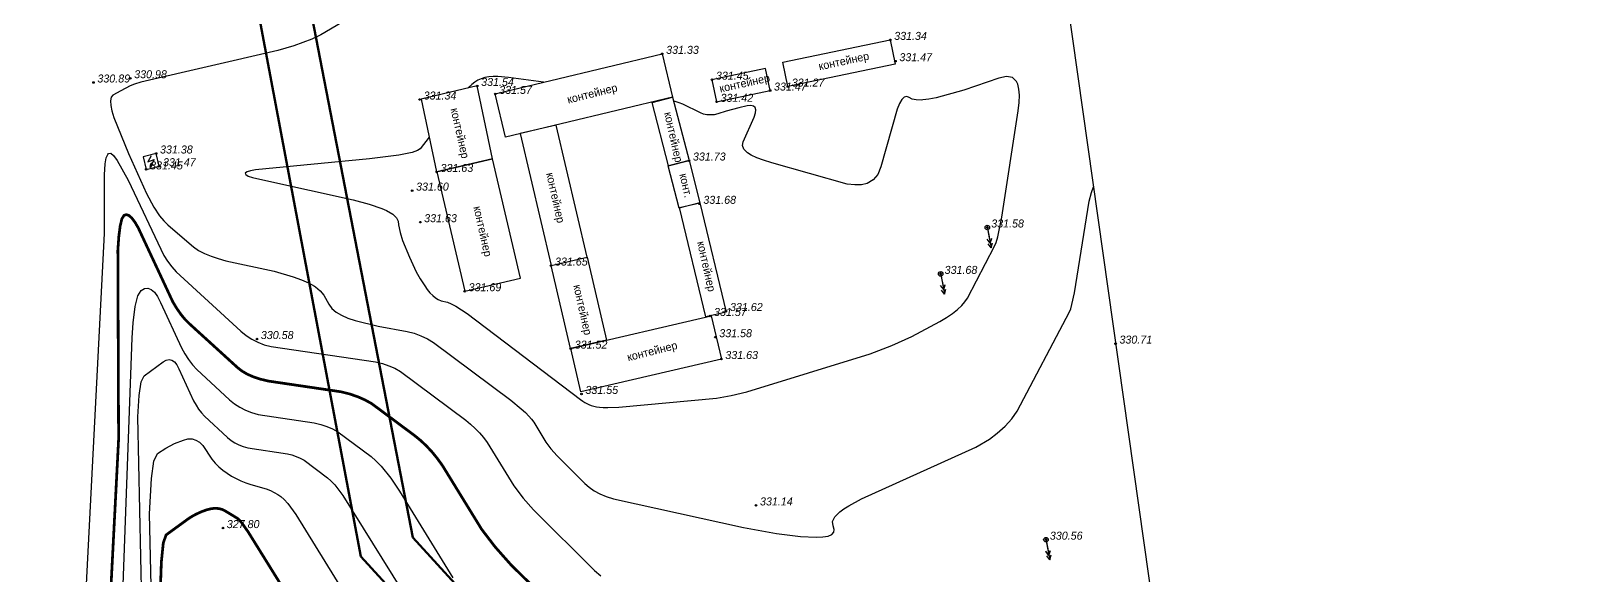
# Model space of a CAD drawing. Extents: x 108150 to 142535, y -18867 to -9422.
# Drawn here: x 139210.6 to 139379.2, y -13377.5 to -13317.9 of the extents above; entities that cross this region are included whole.
import ezdxf

# ---------------------------------------------------------------- set-up
doc = ezdxf.new("R2010")
doc.units = 0
doc.header["$MEASUREMENT"] = 0
for name, color, linetype in [('(007) Здания', 7, 'Continuous'), ('(022) Возд. Линии', 7, 'Continuous'), ('(040) Ограда', 7, 'Continuous'), ('CONTOURS-LABEL', 7, 'Continuous'), ('GEO_POINTS111', 7, 'Continuous'), ('R_Поверхность1_CNT-MAJ', 7, 'Continuous'), ('R_Поверхность1_CNT-MIN', 7, 'Continuous')]:
    doc.layers.add(name, color=color, linetype=linetype)
doc.styles.add('P-131', font='')
doc.styles.get('P-131').set_extended_font_data('P131')
doc.linetypes.add('ОГРАДА_V_ПРОВ', pattern='A,2.5,["v",Standard,S=1,R=0,X=0,Y=0],5,["v",Standard,S=1,R=180,X=0,Y=0],2.5', length=10)

# ---------------------------------------------------------------- blocks, each defined once
blk = doc.blocks.new('strela1')
for p, q in [((0, 0), (2, 0)), ((2, 0), (1.5, 0.25)), ((2, 0), (1.5, -0.25))]:
    blk.add_line(p, q)
blk = doc.blocks.new('strela2')
at = {"layer": '(022) Возд. Линии'}
for p, q in [((0, 0), (2, 0)), ((1.5, 0), (1, 0.25)), ((1.5, 0), (1, -0.25)), ((2, 0), (1.5, 0.25)), ((2, 0), (1.5, -0.25))]:
    blk.add_line(p, q, dxfattribs=at)
blk = doc.blocks.new('*U2484')
at = {"layer": '(022) Возд. Линии'}
for name, p, rotation in [('strela1', (-0.05, 0.25), 280.8758532475073), ('strela2', (0.05, -0.25), 280.6415228112427)]:
    blk.add_blockref(name, p, dxfattribs=dict(at, rotation=rotation))
blk = doc.blocks.new('STOLB')
at = {"layer": '(022) Возд. Линии'}
blk.add_circle((0, 0), 0.25, dxfattribs=at)
blk = doc.blocks.new('*U2485')
at = {"layer": '(022) Возд. Линии'}
for name, p, rotation in [('strela1', (-0.05, 0.25), 280.8758532475073), ('strela2', (0.05, -0.25), 280.6415228112427)]:
    blk.add_blockref(name, p, dxfattribs=dict(at, rotation=rotation))
blk = doc.blocks.new('*U2487')
at = {"layer": '(022) Возд. Линии'}
for name, p, rotation in [('strela1', (-0.05, 0.25), 280.8758532475073), ('strela2', (0.05, -0.25), 280.6415228112427)]:
    blk.add_blockref(name, p, dxfattribs=dict(at, rotation=rotation))
blk = doc.blocks.new('U113')
for p, q in [((0.201674, 2.592167), (-0.480911, 1.256473)), ((-0.480911, 1.256473), (0.910113, 1.780925)), ((0.910113, 1.780925), (0, 0)), ((0, 0), (0.186935, 0.91518)), ((0.632167, 0.687652), (0, 0)), ((0.186935, 0.91518), (0.632167, 0.687652))]:
    blk.add_line(p, q)

msp = doc.modelspace()

# ---------------------------------------------------------------- linework, layer by layer
at = {"layer": '(040) Ограда', "linetype": 'ОГРАДА_V_ПРОВ', "elevation": 331.432, "flags": 128}
msp.add_lwpolyline([(140189.8476, -13443.6762), (140193.3975, -13417.4134), (140089.9275, -13366.3493), (140011.0505, -13327.3708), (139994.8631, -13321.1751), (139930.108, -13298.7183), (139887.3247, -13291.2719), (139803.7556, -13277.1921), (139731.8093, -13272.4451), (139717.7462, -13270.5614), (139697.7391, -13267.9531), (139632.5805, -13266.5041), (139585.6072, -13267.5184), (139499.2672, -13277.9713), (139409.2573, -13290.6273), (139322.9944, -13306.8473), (139335.7974, -13397.3763), (139352.1444, -13535.2563), (139359.9974, -13607.5303), (139370.6814, -13702.5533), (139377.6814, -13764.7193), (139386.4634, -13843.0583), (139387.2483, -13848.7025), (139399.7605, -13946.8176)], dxfattribs=at)
at = {"color": 4, "lineweight": 60}
msp.add_lwpolyline([(140798.5699, -13476.3918), (140733.7339, -13436.2883), (140507.8122, -13467.1846), (140118.8988, -13306.1506), (140005.4069, -13262.7742), (139894.0076, -13233.3311), (139700.6355, -13208.0653), (139606.0868, -13208.3889), (139503.2675, -13219.6322), (139284.0393, -13254.6173), (139231.4764, -13264.9757), (139252.444, -13373.3441), (139304.0432, -13429.4475), (139349.5096, -13842.3587)], dxfattribs=at)
at = {"linetype": 'Continuous', "ltscale": 0.5}
for points, elevation in [([(139304.7284, -13318.8713), (139305.282, -13321.5285), (139293.5134, -13323.9803), (139292.9598, -13321.323)], 331.337), ([(139261.4814, -13324.7833), (139279.7604, -13320.3973), (139280.8968, -13325.1333), (139262.6178, -13329.5193)], 331.569), ([(139285.2084, -13323.2263), (139285.7109, -13325.6384), (139291.5724, -13324.4173), (139291.0698, -13322.0051)], 331.449), ([(139255.0594, -13333.3263), (139261.1839, -13331.8915), (139259.5064, -13323.9133), (139253.3819, -13325.348)], 331.634), ([(139280.8968, -13325.1333), (139282.6939, -13332.0743), (139280.4601, -13332.6527), (139278.663, -13325.7116)], 331.569), ([(139267.5914, -13343.5723), (139271.5447, -13342.6461), (139268.1585, -13328.1918), (139264.2052, -13329.1179)], 331.651), ([(139223.2564, -13333.0463), (139224.6875, -13332.6935), (139224.3454, -13331.3053), (139222.9142, -13331.658)], 331.454), ([(139258.1314, -13346.3803), (139264.2427, -13344.9486), (139261.1839, -13331.8915), (139255.0725, -13333.3232)], 331.688), ([(139282.6944, -13332.0763), (139283.8898, -13336.6932), (139281.624, -13337.2798), (139280.4286, -13332.6629)], 331.726), ([(139283.8898, -13336.6932), (139286.7782, -13348.6554), (139284.543, -13349.1951), (139281.6545, -13337.233)], 331.726), ([(139267.5914, -13343.5723), (139271.5447, -13342.6461), (139273.6753, -13351.7411), (139269.722, -13352.6672)], 331.651), ([(139269.7474, -13352.6613), (139285.1275, -13349.0582), (139286.2384, -13353.8003), (139270.8583, -13357.4033)], 331.519)]:
    msp.add_lwpolyline(points, close=True, dxfattribs=dict(at, elevation=elevation))
at = {"layer": 'GEO_POINTS111'}
for points, elevation in [([(139304.7284, -13318.8713), (139304.7284, -13318.8713)], 331.337), ([(139279.7604, -13320.3973), (139279.7604, -13320.3973)], 331.329), ([(139305.2974, -13321.2023), (139305.2974, -13321.2023)], 331.47), ([(139217.4884, -13323.5363), (139217.4884, -13323.5363)], 330.886), ([(139221.5144, -13323.0693), (139221.5144, -13323.0693)], 330.976), ([(139259.5064, -13323.9133), (139259.5064, -13323.9133)], 331.539), ([(139285.2084, -13323.2263), (139285.2084, -13323.2263)], 331.449), ([(139293.5134, -13323.9803), (139293.5134, -13323.9803)], 331.268), ([(139253.2114, -13325.3983), (139253.2114, -13325.3983)], 331.343), ([(139261.4814, -13324.7833), (139261.4814, -13324.7833)], 331.569), ([(139285.7134, -13325.6503), (139285.7134, -13325.6503)], 331.42), ([(139291.5724, -13324.4173), (139291.5724, -13324.4173)], 331.468), ([(139224.3454, -13331.3053), (139224.3454, -13331.3053)], 331.38), ([(139224.6724, -13332.6973), (139224.6724, -13332.6973)], 331.466), ([(139282.6944, -13332.0763), (139282.6944, -13332.0763)], 331.726), ([(139223.2564, -13333.0463), (139223.2564, -13333.0463)], 331.454), ([(139255.0594, -13333.3263), (139255.0594, -13333.3263)], 331.634), ([(139252.3824, -13335.3653), (139252.3824, -13335.3653)], 331.602), ([(139283.8344, -13336.8163), (139283.8344, -13336.8163)], 331.677), ([(139253.2654, -13338.8253), (139253.2654, -13338.8253)], 331.633), ([(139315.3554, -13339.4053), (139315.3554, -13339.4053)], 331.578), ([(139267.5914, -13343.5723), (139267.5914, -13343.5723)], 331.651), ([(139310.2504, -13344.4843), (139310.2504, -13344.4843)], 331.68), ([(139258.1314, -13346.3803), (139258.1314, -13346.3803)], 331.688), ([(139285.0034, -13349.0873), (139285.0034, -13349.0873)], 331.568), ([(139286.7524, -13348.5483), (139286.7524, -13348.5483)], 331.62), ([(139235.3844, -13351.6165), (139235.3844, -13351.6165)], 330.5844), ([(139269.7474, -13352.6613), (139269.7474, -13352.6613)], 331.519), ([(139285.5754, -13351.4113), (139285.5754, -13351.4113)], 331.584), ([(139329.3959, -13352.1118), (139329.3959, -13352.1118)], 330.7129), ([(139286.2384, -13353.8003), (139286.2384, -13353.8003)], 331.625), ([(139270.9224, -13357.6213), (139270.9224, -13357.6213)], 331.554), ([(139290.0387, -13369.8248), (139290.0387, -13369.8248)], 331.1428), ([(139231.658, -13372.3077), (139231.658, -13372.3077)], 327.8011), ([(139321.7754, -13373.5733), (139321.7754, -13373.5733)], 330.561)]:
    msp.add_lwpolyline(points, dxfattribs=dict(at, elevation=elevation))
for centre in [(139304.7284, -13318.8713, 331.337), (139279.7604, -13320.3973, 331.329), (139305.2974, -13321.2023, 331.47), (139217.4884, -13323.5363, 330.886), (139221.5144, -13323.0693, 330.976), (139259.5064, -13323.9133, 331.539), (139285.2084, -13323.2263, 331.449), (139291.5724, -13324.4173, 331.468), (139293.5134, -13323.9803, 331.268), (139253.2114, -13325.3983, 331.343), (139261.4814, -13324.7833, 331.569), (139285.7134, -13325.6503, 331.42), (139224.3454, -13331.3053, 331.38), (139224.6724, -13332.6973, 331.466), (139282.6944, -13332.0763, 331.726), (139223.2564, -13333.0463, 331.454), (139255.0594, -13333.3263, 331.634), (139252.3824, -13335.3653, 331.602), (139283.8344, -13336.8163, 331.677), (139253.2654, -13338.8253, 331.633), (139315.3554, -13339.4053, 331.578), (139267.5914, -13343.5723, 331.651), (139310.2504, -13344.4843, 331.68), (139258.1314, -13346.3803, 331.688), (139285.0034, -13349.0873, 331.568), (139286.7524, -13348.5483, 331.62), (139235.3844, -13351.6165, 330.5844), (139269.7474, -13352.6613, 331.519), (139285.5754, -13351.4113, 331.584), (139329.3959, -13352.1118, 330.7129), (139286.2384, -13353.8003, 331.625), (139270.9224, -13357.6213, 331.554), (139290.0387, -13369.8248, 331.1428), (139231.658, -13372.3077, 327.8011), (139321.7754, -13373.5733, 330.561)]:
    msp.add_circle(centre, 0.0875, dxfattribs=at)
at = {"layer": 'R_Поверхность1_CNT-MIN', "color": 44, "elevation": 331.5}
for points in [[(139254.2556, -13329.5037), (139253.2712, -13330.7784), (139252.9528, -13330.9939), (139252.3724, -13331.1994), (139250.9372, -13331.5011), (139247.7257, -13331.8938), (139235.2432, -13333.0799), (139234.6945, -13333.1897), (139234.3248, -13333.3071), (139234.1339, -13333.432), (139234.1116, -13333.4709), (139234.1659, -13333.6184), (139234.4333, -13333.7749), (139234.9137, -13333.9405), (139236.3696, -13334.2717), (139245.9355, -13336.3745), (139247.6842, -13336.8563), (139249.049, -13337.3345), (139249.5593, -13337.5587), (139250.2461, -13337.9485), (139250.6724, -13338.3359), (139250.8381, -13338.7209), (139250.8864, -13339.1122), (139251.0602, -13339.9405), (139251.3371, -13340.8298), (139252.0772, -13342.6505), (139252.8171, -13344.2403), (139253.2513, -13345.0087), (139253.7575, -13345.7871), (139254.0377, -13346.18), (139254.3297, -13346.5452), (139254.6277, -13346.8522), (139254.9315, -13347.101), (139255.2411, -13347.2917), (139255.5567, -13347.4242), (139256.2378, -13347.5872), (139256.6686, -13347.7628), (139257.1705, -13348.0253), (139258.3872, -13348.8109), (139270.8217, -13358.2492), (139271.0699, -13358.4241), (139271.2784, -13358.5547), (139271.5023, -13358.6734), (139271.7417, -13358.7801), (139271.9965, -13358.8749), (139272.2668, -13358.9578), (139272.5525, -13359.0288), (139272.8853, -13359.0825), (139273.2969, -13359.1136), (139273.7872, -13359.1221), (139275.0044, -13359.0714), (139285.7026, -13358.078), (139287.3262, -13357.7996), (139289.041, -13357.3837), (139302.5138, -13353.2378), (139304.9006, -13352.3362), (139307.0962, -13351.3415), (139310.1614, -13349.7089), (139310.9035, -13349.2593), (139311.5495, -13348.8173), (139312.0994, -13348.3831), (139312.5532, -13347.9565), (139312.911, -13347.5375), (139313.1727, -13347.1262), (139316.1534, -13341.4431), (139316.3159, -13341.0417), (139316.4915, -13340.4324), (139316.9409, -13338.266), (139318.7327, -13326.6462), (139318.8425, -13325.7223), (139318.8719, -13324.928), (139318.8206, -13324.2634), (139318.6889, -13323.7283), (139318.5515, -13323.4354), (139318.1029, -13323.0008), (139317.4614, -13322.8767), (139316.6268, -13323.0632), (139312.7683, -13324.3727), (139309.7582, -13325.2076), (139308.962, -13325.3623), (139308.278, -13325.4444), (139308.1484, -13325.4524), (139307.5661, -13325.4437), (139307.1124, -13325.3519), (139306.7873, -13325.1771), (139306.527, -13325.0553), (139306.2675, -13325.1222), (139306.0089, -13325.3778), (139305.7511, -13325.8223), (139305.4942, -13326.4556), (139303.7048, -13332.7767), (139303.367, -13333.5872), (139302.8645, -13334.1857), (139302.1976, -13334.5723), (139301.5688, -13334.7259), (139300.8415, -13334.7526), (139300.0157, -13334.6525), (139291.7518, -13332.3275), (139290.8622, -13332.0498), (139290.1161, -13331.7664), (139289.5137, -13331.4773), (139289.1031, -13331.2188), (139288.7001, -13330.8303), (139288.5372, -13330.4323), (139288.6142, -13330.0249), (139289.8174, -13327.315), (139289.9665, -13326.8718), (139290.0056, -13326.5245), (139289.9349, -13326.2732), (139289.7544, -13326.1179), (139289.4639, -13326.0585), (139289.0635, -13326.0951), (139288.1506, -13326.2905), (139286.7726, -13326.6825), (139285.8601, -13326.9762), (139285.4321, -13327.0593), (139285.027, -13327.0887), (139284.6449, -13327.0643), (139284.2855, -13326.9863), (139283.9491, -13326.8546), (139281.9991, -13325.9034), (139281.602, -13325.7448), (139281.0606, -13325.5862), (139281.0113, -13325.5757)], [(139266.7631, -13323.5159), (139262.914, -13322.9862), (139261.7699, -13322.8765), (139261.2462, -13322.874), (139260.7661, -13322.9135), (139260.3298, -13322.9949), (139259.9371, -13323.1181), (139259.5881, -13323.2832), (139259.2553, -13323.4968), (139258.9109, -13323.7656), (139258.5551, -13324.0894), (139258.5006, -13324.1489)], [(139280.0104, -13325.3628), (139279.9733, -13325.3549)]]:
    msp.add_lwpolyline(points, dxfattribs=at)

# ---------------------------------------------------------------- block references
at = {"layer": '(022) Возд. Линии', "xscale": 0.5, "yscale": 0.5, "zscale": 0.5}
msp.add_blockref('U113', (139223.6863, -13332.8415), dxfattribs=at)
at = {"layer": '(022) Возд. Линии'}
for name, p in [('*U2484', (139315.3554, -13339.4053, 331.578)), ('STOLB', (139315.3554, -13339.4053, 331.578)), ('*U2485', (139310.2504, -13344.4843, 331.68)), ('STOLB', (139310.2504, -13344.4843, 331.68)), ('*U2487', (139321.7754, -13373.5733, 330.561)), ('STOLB', (139321.7754, -13373.5733, 330.561))]:
    msp.add_blockref(name, p, dxfattribs=at)

# ---------------------------------------------------------------- texts
at = {"layer": '(007) Здания', "style": 'P-131'}
for s, rotation, p in [('контейнер', 12.205465, (139296.9806, -13322.2047)), ('контейнер', 14.111412, (139269.472, -13325.8454)), ('контейнер', 12.448257, (139286.1243, -13324.6327)), ('контейнер', 282.587105, (139256.582, -13326.4276)), ('контейнер', 282.587105, (139279.9644, -13326.8619)), ('контейнер', 282.587105, (139267.0454, -13333.4896)), ('конт.', 282.587105, (139281.6321, -13333.5914)), ('контейнер', 282.587105, (139259.0771, -13337.1702)), ('контейнер', 282.587105, (139283.5696, -13341.0097)), ('контейнер', 282.587105, (139270.0187, -13345.7579)), ('контейнер', 14.059622, (139276.0344, -13354.0448))]:
    msp.add_text(s, height=0.88, rotation=rotation, dxfattribs=at).set_placement(p)
at = {"layer": 'GEO_POINTS111', "color": 7, "char_height": 0.876, "attachment_point": 1}
for s, insert, width in [('\\fD431|b0|i1|c0|p34;\\W1.0000000000;\\T1.0000000000;\\o\\l331.34', (139305.1552, -13317.9953, 331.337), 3.713466), ('\\fD431|b0|i1|c0|p34;\\W1.0000000000;\\T1.0000000000;\\o\\l331.33', (139280.1872, -13319.5213, 331.329), 3.748083), ('\\fD431|b0|i1|c0|p34;\\W1.0000000000;\\T1.0000000000;\\o\\l331.47', (139305.7242, -13320.3263, 331.47), 3.772139), ('\\fD431|b0|i1|c0|p34;\\W1.0000000000;\\T1.0000000000;\\o\\l330.89', (139217.9152, -13322.6603, 330.886), 4.026784), ('\\fD431|b0|i1|c0|p34;\\W1.0000000000;\\T1.0000000000;\\o\\l330.98', (139221.9412, -13322.1933, 330.976), 4.036758), ('\\fD431|b0|i1|c0|p34;\\W1.0000000000;\\T1.0000000000;\\o\\l331.45', (139285.6352, -13322.3503, 331.449), 3.792675), ('\\fD431|b0|i1|c0|p34;\\W1.0000000000;\\T1.0000000000;\\o\\l331.54', (139259.9332, -13323.0373, 331.539), 3.719333), ('\\fD431|b0|i1|c0|p34;\\W1.0000000000;\\T1.0000000000;\\o\\l331.57', (139261.9082, -13323.9073, 331.569), 3.718159), ('\\fD431|b0|i1|c0|p34;\\W1.0000000000;\\T1.0000000000;\\o\\l331.47', (139291.9992, -13323.5413, 331.468), 3.772139), ('\\fD431|b0|i1|c0|p34;\\W1.0000000000;\\T1.0000000000;\\o\\l331.27', (139293.9402, -13323.1043, 331.268), 3.754537), ('\\fD431|b0|i1|c0|p34;\\W1.0000000000;\\T1.0000000000;\\o\\l331.34', (139253.6382, -13324.5223, 331.343), 3.713466), ('\\fD431|b0|i1|c0|p34;\\W1.0000000000;\\T1.0000000000;\\o\\l331.42', (139286.1402, -13324.7743, 331.42), 3.778007), ('\\fD431|b0|i1|c0|p34;\\W1.0000000000;\\T1.0000000000;\\o\\l331.38', (139224.7722, -13330.4293, 331.38), 3.730481), ('\\fD431|b0|i1|c0|p34;\\W1.0000000000;\\T1.0000000000;\\o\\l331.45', (139223.6832, -13332.1703, 331.454), 3.792675), ('\\fD431|b0|i1|c0|p34;\\W1.0000000000;\\T1.0000000000;\\o\\l331.47', (139225.0992, -13331.8213, 331.466), 3.772139), ('\\fD431|b0|i1|c0|p34;\\W1.0000000000;\\T1.0000000000;\\o\\l331.63', (139255.4862, -13332.4503, 331.634), 3.80793), ('\\fD431|b0|i1|c0|p34;\\W1.0000000000;\\T1.0000000000;\\o\\l331.73', (139283.1212, -13331.2003, 331.726), 3.688236), ('\\fD431|b0|i1|c0|p34;\\W1.0000000000;\\T1.0000000000;\\o\\l331.60', (139252.8092, -13334.4893, 331.602), 3.790328), ('\\fD431|b0|i1|c0|p34;\\W1.0000000000;\\T1.0000000000;\\o\\l331.68', (139284.2612, -13335.9403, 331.677), 3.790328), ('\\fD431|b0|i1|c0|p34;\\W1.0000000000;\\T1.0000000000;\\o\\l331.63', (139253.6922, -13337.9493, 331.633), 3.80793), ('\\fD431|b0|i1|c0|p34;\\W1.0000000000;\\T1.0000000000;\\o\\l331.58', (139315.7822, -13338.5293, 331.578), 3.736348), ('\\fD431|b0|i1|c0|p34;\\W1.0000000000;\\T1.0000000000;\\o\\l331.65', (139268.0182, -13342.6963, 331.651), 3.792675), ('\\fD431|b0|i1|c0|p34;\\W1.0000000000;\\T1.0000000000;\\o\\l331.68', (139310.6772, -13343.6083, 331.68), 3.790328), ('\\fD431|b0|i1|c0|p34;\\W1.0000000000;\\T1.0000000000;\\o\\l331.69', (139258.5582, -13345.5043, 331.688), 3.762165), ('\\fD431|b0|i1|c0|p34;\\W1.0000000000;\\T1.0000000000;\\o\\l331.62', (139287.1792, -13347.6723, 331.62), 3.778007), ('\\fD431|b0|i1|c0|p34;\\W1.0000000000;\\T1.0000000000;\\o\\l331.57', (139285.4302, -13348.2113, 331.568), 3.718159), ('\\fD431|b0|i1|c0|p34;\\W1.0000000000;\\T1.0000000000;\\o\\l330.58', (139235.8112, -13350.7405, 330.5844), 3.982778), ('\\fD431|b0|i1|c0|p34;\\W1.0000000000;\\T1.0000000000;\\o\\l331.58', (139286.0022, -13350.5353, 331.584), 3.736348), ('\\fD431|b0|i1|c0|p34;\\W1.0000000000;\\T1.0000000000;\\o\\l330.71', (139329.8227, -13351.2358, 330.7129), 3.680021), ('\\fD431|b0|i1|c0|p34;\\W1.0000000000;\\T1.0000000000;\\o\\l331.52', (139270.1742, -13351.7853, 331.519), 3.724027), ('\\fD431|b0|i1|c0|p34;\\W1.0000000000;\\T1.0000000000;\\o\\l331.63', (139286.6652, -13352.9243, 331.625), 3.80793), ('\\fD431|b0|i1|c0|p34;\\W1.0000000000;\\T1.0000000000;\\o\\l331.55', (139271.3492, -13356.7453, 331.554), 3.738695), ('\\fD431|b0|i1|c0|p34;\\W1.0000000000;\\T1.0000000000;\\o\\l331.14', (139290.4656, -13368.9488, 331.1428), 3.521015), ('\\fD431|b0|i1|c0|p34;\\W1.0000000000;\\T1.0000000000;\\o\\l327.80', (139232.0848, -13371.4317, 327.8011), 3.983365), ('\\fD431|b0|i1|c0|p34;\\W1.0000000000;\\T1.0000000000;\\o\\l330.56', (139322.2022, -13372.6973, 330.561), 3.975151)]:
    msp.add_mtext(s, dxfattribs=dict(at, insert=insert, width=width))

# ---------------------------------------------------------------- wipeouts: each hides what was drawn before it
at = {"color": 42}
msp.add_wipeout([(139225.794, -13375.4091), (139223.9164, -13375.3829), (139223.9714, -13371.4359), (139225.849, -13371.4621)], dxfattribs=at).dxf.layer = 'CONTOURS-LABEL'

# ---------------------------------------------------------------- next in the draw order: linework, layer by layer
at = {"color": 5, "lineweight": 60, "elevation": 326}
msp.add_lwpolyline([(140801.1787, -13472.1263), (140732.6859, -13429.2653), (140508.6645, -13458.1742), (140121.5145, -13301.8894), (140008.5394, -13255.9467), (139894.9978, -13227.6407), (139701.0834, -13202.7773), (139605.8741, -13203.0774), (139501.6057, -13214.5407), (139285.8205, -13248.3325), (139225.0703, -13260.2035), (139246.7442, -13375.4068), (139298.7261, -13431.8258), (139344.6342, -13842.8789)], dxfattribs=at)
at = {"layer": 'R_Поверхность1_CNT-MAJ', "color": 42, "const_width": 0.3}
for points, elevation in [([(139210.7725, -13545.8117), (139220.2371, -13362.5916), (139220.1558, -13341.8986), (139220.2652, -13340.3616), (139220.4131, -13339.2145), (139220.5996, -13338.4545), (139220.8247, -13338.0816), (139221.0837, -13337.9945), (139221.3721, -13338.0919), (139221.6898, -13338.3737), (139222.0302, -13338.83), (139222.399, -13339.4643), (139226.173, -13347.5449), (139226.6187, -13348.2817), (139227.0531, -13348.9044), (139227.4916, -13349.4399), (139227.9341, -13349.8882), (139233.2684, -13354.7462), (139233.7595, -13355.129), (139234.3435, -13355.4676), (139235.0207, -13355.762), (139235.7808, -13356.0095), (139236.6316, -13356.2139), (139244.5897, -13357.388), (139245.4988, -13357.6153), (139246.3844, -13357.9139), (139247.1925, -13358.2669), (139247.945, -13358.6808), (139252.6566, -13362.1869), (139253.3139, -13362.7227), (139253.9477, -13363.3198), (139254.558, -13363.978), (139255.1336, -13364.6829), (139255.6866, -13365.4467), (139259.988, -13372.4377), (139261.4658, -13374.3696), (139263.212, -13376.3376), (139269.8181, -13382.8375)], 330), ([(139224.8011, -13379.3434), (139224.9183, -13376.0244), (139225.1302, -13373.9291), (139225.4367, -13373.0576), (139227.9183, -13371.2505), (139228.2864, -13371.0223), (139228.664, -13370.8151), (139229.0511, -13370.6288), (139229.4477, -13370.4636), (139229.8538, -13370.3193), (139230.2534, -13370.2109), (139230.6305, -13370.1532), (139230.985, -13370.1464), (139231.3171, -13370.1903), (139231.6266, -13370.2849), (139231.9135, -13370.4303), (139233.24, -13371.236), (139233.4408, -13371.4053), (139233.7103, -13371.7178), (139234.4093, -13372.7022), (139247.1289, -13393.1756)], 328)]:
    msp.add_lwpolyline(points, dxfattribs=dict(at, elevation=elevation))
at = {"layer": 'R_Поверхность1_CNT-MIN', "color": 44}
for points, elevation in [([(139256.6306, -13309.9161), (139242.3889, -13318.3166), (139241.3998, -13318.7787), (139239.4342, -13319.5183), (139237.6846, -13320.0322), (139222.66, -13323.5084), (139221.9825, -13323.727), (139221.5058, -13323.9169), (139220.4692, -13324.43), (139219.6175, -13324.9154), (139219.4219, -13325.147), (139219.3411, -13325.5273), (139219.375, -13326.0564), (139219.4999, -13326.6449), (139219.7136, -13327.3486), (139221.3367, -13331.3013), (139223.2976, -13335.6756), (139224.1074, -13337.1708), (139224.731, -13338.1141), (139225.1792, -13338.6751), (139225.6224, -13339.1296), (139227.955, -13341.1283), (139228.4527, -13341.5262), (139229.002, -13341.9063), (139229.6446, -13342.2511), (139230.3802, -13342.5608), (139231.146, -13342.8166), (139231.9919, -13343.0421), (139237.2662, -13344.1878), (139239.365, -13344.8004), (139240.2579, -13345.1173), (139241.0303, -13345.4634), (139241.6821, -13345.8386), (139241.7885, -13345.9106), (139242.3248, -13346.3463), (139242.7254, -13346.8149), (139243.2419, -13347.8111), (139243.6029, -13348.2593), (139244.0731, -13348.6612), (139244.6527, -13349.0167), (139245.3416, -13349.3258), (139246.1397, -13349.5885), (139248.652, -13350.2102), (139251.8512, -13350.7803), (139252.6069, -13350.9856), (139253.3388, -13351.2542), (139254.047, -13351.586), (139254.7315, -13351.9811), (139263.1795, -13358.3193), (139264.3237, -13359.2396), (139264.7807, -13359.655), (139265.1609, -13360.0406), (139265.4642, -13360.3964), (139265.6908, -13360.7223), (139267.0287, -13362.9097), (139267.5691, -13363.6136), (139268.2735, -13364.3994), (139271.2924, -13367.4258), (139271.7647, -13367.8399), (139272.3132, -13368.2146), (139272.9379, -13368.5499), (139273.6388, -13368.8459), (139274.4159, -13369.1024), (139288.6538, -13372.2546), (139292.2732, -13372.9148), (139294.9124, -13373.2177), (139296.6119, -13373.2991), (139297.3618, -13373.2782), (139297.936, -13373.1821), (139298.3346, -13373.011), (139298.5575, -13372.7647), (139298.6047, -13372.4433), (139298.4763, -13372.0468), (139298.413, -13371.5894), (139298.6556, -13371.085), (139299.204, -13370.5338), (139299.649, -13370.2016), (139300.1917, -13369.8545), (139301.5701, -13369.1153), (139314.1117, -13363.4657), (139315.5961, -13362.5582), (139316.4434, -13361.9281), (139317.3072, -13361.1573), (139318.0367, -13360.348), (139318.6321, -13359.5001), (139324.3522, -13348.6271), (139324.4842, -13348.3071), (139324.624, -13347.8354), (139324.9045, -13346.5575), (139326.4974, -13336.524), (139326.747, -13335.5624), (139326.9674, -13334.9402)], 331), ([(139214.5625, -13420.3741), (139218.6834, -13340.0475), (139218.7, -13333.6493), (139218.774, -13332.422), (139218.8857, -13331.788), (139219.0473, -13331.3977), (139219.1158, -13331.3185), (139219.3748, -13331.2658), (139219.6962, -13331.5169), (139220.0799, -13332.0719), (139221.2712, -13334.2315), (139225.1739, -13342.4535), (139225.6019, -13343.1032), (139226.0634, -13343.7093), (139226.5586, -13344.2717), (139233.6346, -13350.753), (139234.2031, -13351.218), (139234.8175, -13351.6193), (139235.4776, -13351.9569), (139236.1835, -13352.2307), (139236.9353, -13352.4408), (139248.3763, -13354.1006), (139249.1286, -13354.2898), (139249.8353, -13354.5289), (139250.4966, -13354.8177), (139251.1123, -13355.1564), (139258.2526, -13360.5057), (139258.7843, -13360.934), (139259.2844, -13361.392), (139259.753, -13361.8797), (139260.19, -13362.3971), (139260.5954, -13362.9442), (139263.5146, -13367.6827), (139264.5427, -13369.0219), (139265.6712, -13370.2925), (139272.3324, -13376.9418), (139273.0356, -13377.5299)], 330.5), ([(139215.5641, -13520.7358), (139221.7062, -13351.4745), (139221.8323, -13349.8568), (139222.0636, -13348.0623), (139222.3553, -13346.8734), (139222.7075, -13346.2901), (139223.085, -13346.0926), (139223.4529, -13346.0613), (139223.8112, -13346.1962), (139224.1599, -13346.4973), (139224.499, -13346.9647), (139224.8285, -13347.5982), (139227.117, -13352.5939), (139227.4893, -13353.2486), (139227.8934, -13353.8621), (139228.3292, -13354.4344), (139228.7967, -13354.9654), (139232.3871, -13358.2702), (139232.9239, -13358.7093), (139233.5039, -13359.0882), (139234.1272, -13359.4069), (139234.7938, -13359.6655), (139235.5036, -13359.8639), (139241.6583, -13360.7824), (139242.3685, -13360.9611), (139243.0359, -13361.1868), (139243.6602, -13361.4596), (139244.2416, -13361.7793), (139247.8819, -13364.4882), (139248.4139, -13364.9421), (139248.976, -13365.5232), (139250.0273, -13366.8389), (139250.9949, -13368.264), (139256.8382, -13377.7552)], 329.5), ([(139223.42, -13411.2218), (139222.3588, -13360.1155), (139222.5002, -13357.801), (139222.7237, -13356.3104), (139223.0295, -13355.6439), (139225.1105, -13354.1167), (139225.4476, -13353.9255), (139225.765, -13353.8611), (139226.0628, -13353.9233), (139226.3409, -13354.1123), (139226.5995, -13354.4279), (139226.8384, -13354.8703), (139228.4534, -13358.3957), (139228.7162, -13358.8578), (139229.0013, -13359.2907), (139229.3088, -13359.6946), (139229.6388, -13360.0693), (139232.1725, -13362.4015), (139232.5513, -13362.7114), (139232.9606, -13362.9788), (139233.4005, -13363.2037), (139233.8709, -13363.3861), (139234.3718, -13363.5261), (139238.7151, -13364.1744), (139239.2164, -13364.3004), (139239.6873, -13364.4597), (139240.1279, -13364.6522), (139240.5382, -13364.8779), (139243.1071, -13366.7895), (139243.4897, -13367.1217), (139243.908, -13367.5673), (139244.7981, -13368.7227), (139254.5245, -13384.3877)], 329), ([(139224.8481, -13424.3129), (139223.6201, -13370.7607), (139223.8288, -13366.8849), (139224.1117, -13364.9992), (139224.4985, -13364.156), (139225.3983, -13363.5611), (139226.3427, -13363.0645), (139227.3316, -13362.6662), (139227.8206, -13362.551), (139228.2764, -13362.5547), (139228.6989, -13362.6773), (139229.0883, -13362.9189), (139229.4444, -13363.2792), (139230.4369, -13364.7603), (139230.8145, -13365.2045), (139231.2205, -13365.6108), (139231.655, -13365.9793), (139232.1181, -13366.31), (139232.6043, -13366.608), (139233.1083, -13366.8786), (139233.6302, -13367.1217), (139234.17, -13367.3373), (139234.7276, -13367.5255), (139236.3834, -13368.0116), (139236.8573, -13368.1977), (139237.2869, -13368.3995), (139237.6722, -13368.6169), (139238.0134, -13368.8499), (139238.3634, -13369.166), (139238.7756, -13369.6324), (139239.6455, -13370.8093), (139251.5617, -13390.1382)], 328.5)]:
    msp.add_lwpolyline(points, dxfattribs=dict(at, elevation=elevation))

doc.saveas('drawing.dxf')
